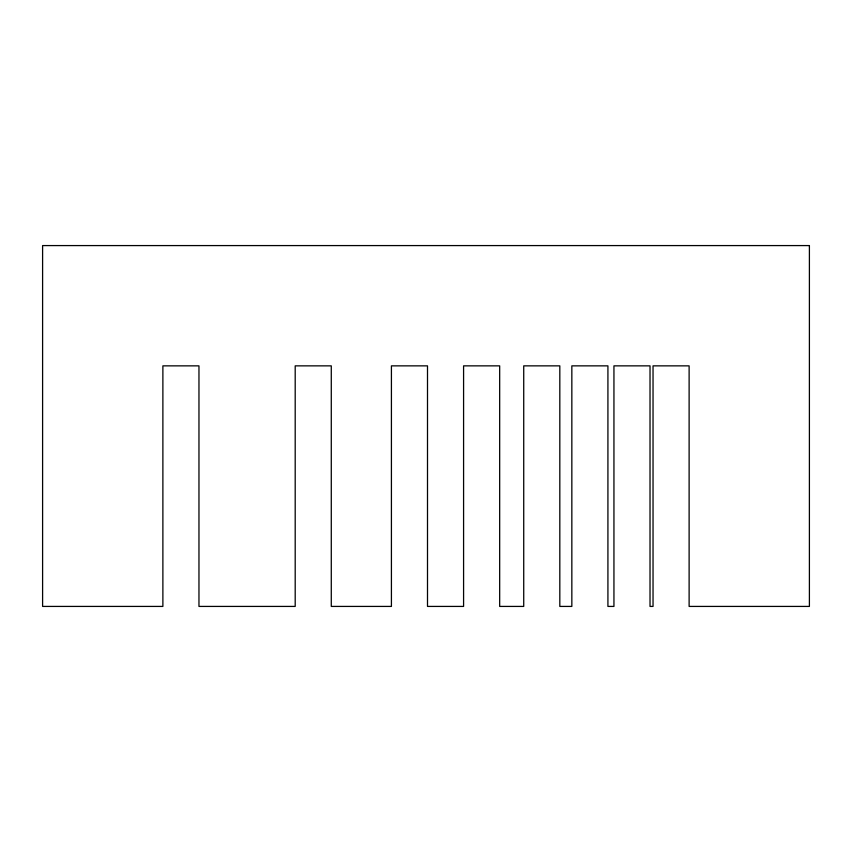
<?xml version="1.0" encoding="UTF-8"?>
<svg xmlns="http://www.w3.org/2000/svg" width="852" height="852" viewBox="0 0 852 852"><rect width="100%" height="100%" fill="white"/><g stroke="black" fill="none" stroke-linecap="round" stroke-linejoin="round"><path stroke-width="1.28" d="M809.4 245.578L42.6 245.578L42.6 606.422L162.881 606.422L162.881 365.859L198.963 365.859L198.963 606.422L295.197 606.422L295.197 365.859L331.279 365.859L331.279 606.422L391.419 606.422L391.419 365.859L427.502 365.859L427.502 606.422L463.584 606.422L463.584 365.859L499.677 365.859L499.677 606.422L523.724 606.422L523.724 365.859L559.817 365.859L559.817 606.422L571.841 606.422L571.841 365.859L607.923 365.859L607.923 606.422L613.941 606.422L613.941 365.859L650.023 365.859L650.023 606.422L653.037 606.422L653.037 365.859L689.119 365.859L689.119 606.422L809.4 606.422L809.4 245.578"/></g></svg>
